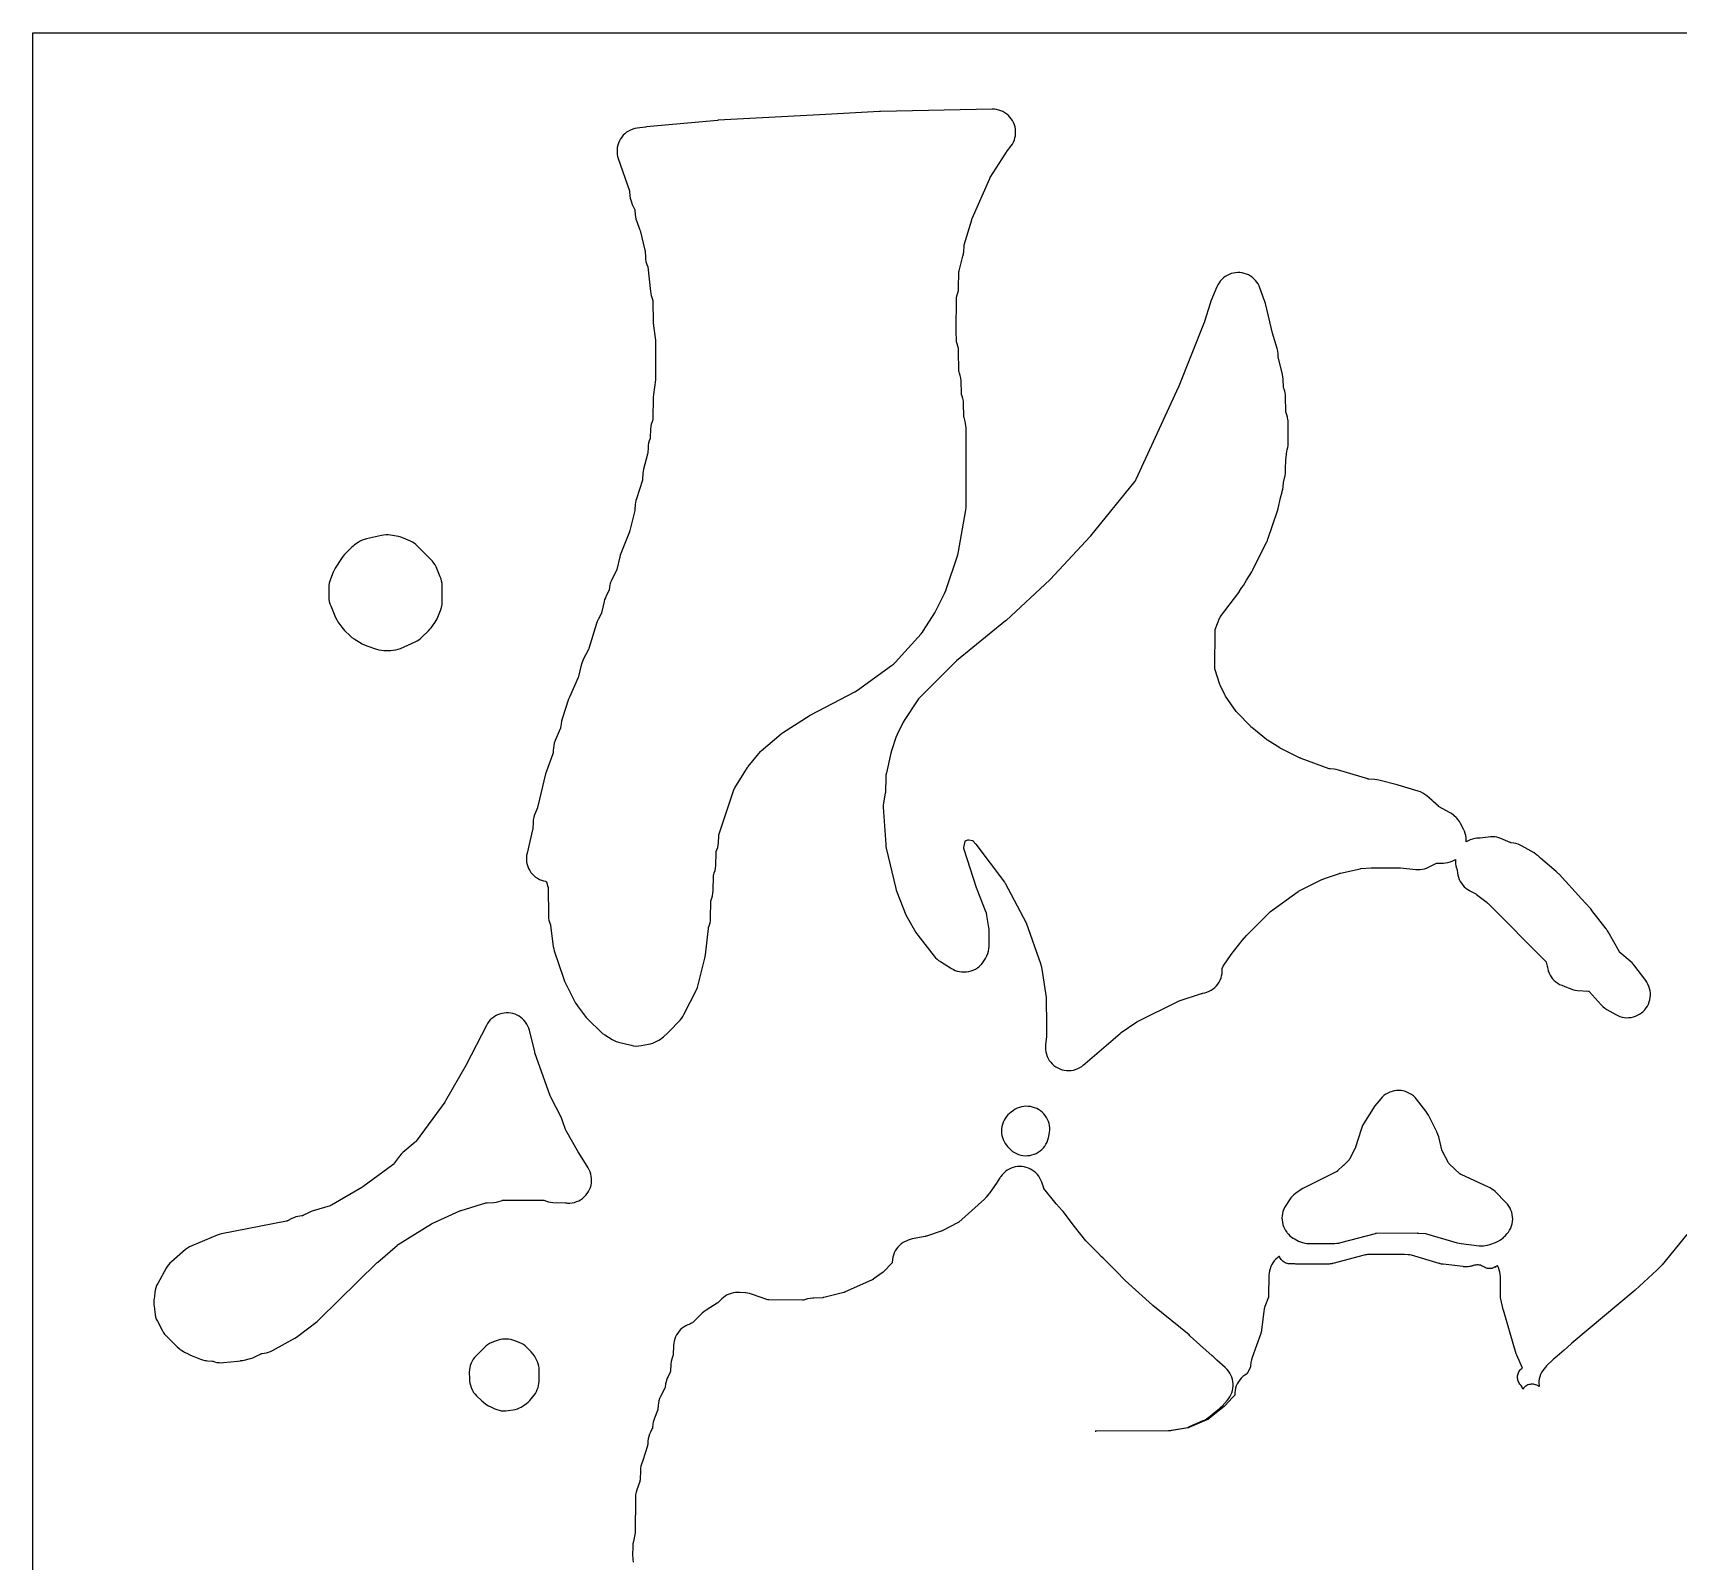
# Model space of a CAD drawing. Header units: millimetres. Extents: x 0 to 300, y 0 to 300.
# Drawn here: x 0 to 178.4, y 134.2 to 300 of the extents above; entities that cross this region are included whole.
import ezdxf

# ---------------------------------------------------------------- set-up
doc = ezdxf.new("R2010")
doc.units = ezdxf.units.MM
doc.layers.add('CUT', color=7, linetype='CONTINUOUS')

msp = doc.modelspace()

# ---------------------------------------------------------------- linework, layer by layer
at = {"layer": 'CUT'}
for points in [[(0, 0.0614), (0, 299.9386), (0.0029, 299.9971), (0.0614, 300), (299.9341, 300), (299.9926, 299.9971), (299.9954, 299.9386), (299.9954, 0.0614), (299.9926, 0.0029), (299.9341, 0), (0.0614, 0), (0.0029, 0.0029)], [(54.1579, 208.7432), (54.329, 208.5718), (54.5158, 208.4178), (54.7167, 208.2825), (54.9297, 208.1674), (55.1529, 208.0733), (55.3841, 208.0014), (55.5785, 207.9609), (55.5783, 207.9597), (55.628, 207.9505), (55.6661, 207.9404), (55.6814, 207.904), (55.6872, 207.8863), (55.8511, 207.3451), (55.8558, 207.3281), (55.8633, 207.2911), (55.8674, 207.2535), (55.868, 207.2359), (55.9089, 204.2105), (55.9232, 203.9753), (55.9596, 203.7425), (56.0177, 203.5142), (56.0971, 203.2923), (56.1114, 203.2576), (56.1133, 203.2525), (56.1291, 203.2029), (56.1349, 203.1766), (56.1386, 203.1527), (56.4312, 200.8822), (56.4734, 200.6454), (56.5381, 200.4137), (57.5224, 197.4507), (57.6603, 197.1177), (58.8446, 194.757), (58.9672, 194.5403), (59.1108, 194.3368), (60.0042, 193.1958), (60.2306, 192.9439), (61.5659, 191.6467), (61.7752, 191.4648), (62.0034, 191.3072), (62.8177, 190.8091), (63.0339, 190.6911), (63.2606, 190.5949), (63.4957, 190.5215), (64.8569, 190.1691), (65.1244, 190.1152), (65.3961, 190.0908), (65.6689, 190.0962), (65.9395, 190.1312), (66.7477, 190.2812), (66.9845, 190.3372), (67.2148, 190.4159), (67.4363, 190.5167), (67.8653, 190.7376), (68.0513, 190.8437), (68.2275, 190.9654), (68.3927, 191.1017), (68.8169, 191.4833), (68.9533, 191.6158), (70.1713, 192.892), (70.3322, 193.0781), (70.4739, 193.2791), (70.5953, 193.493), (71.9587, 196.1986), (72.0697, 196.4533), (72.1518, 196.7187), (72.8776, 199.6293), (72.9377, 199.9681), (73.247, 202.8567), (73.2494, 202.8746), (73.2572, 202.9127), (73.2687, 202.9499), (73.2753, 202.9668), (73.2921, 203.007), (73.372, 203.227), (73.431, 203.4536), (73.4686, 203.6846), (73.4844, 203.9182), (73.5237, 205.8156), (73.5247, 205.836), (73.5304, 205.8797), (73.5408, 205.9225), (73.5473, 205.9419), (73.6147, 206.1277), (73.6938, 206.3895), (73.7438, 206.6583), (73.7641, 206.931), (73.7962, 208.5521), (73.7972, 208.5727), (73.8029, 208.6167), (73.8134, 208.6598), (73.82, 208.6793), (73.8897, 208.8708), (73.9688, 209.1308), (74.0191, 209.3978), (74.0402, 209.6687), (74.0724, 211.0522), (74.0734, 211.0732), (74.0795, 211.1181), (74.0906, 211.162), (74.0975, 211.1818), (74.174, 211.3851), (74.2525, 211.6317), (74.305, 211.885), (74.3311, 212.1425), (74.3679, 212.889), (74.3692, 212.906), (74.3743, 212.9425), (74.3828, 212.9786), (74.3877, 212.9943), (76.0513, 217.9841), (76.0591, 218.0052), (76.1005, 218.0929), (76.1119, 218.1123), (77.4837, 220.2956), (77.5253, 220.3574), (77.5707, 220.4166), (78.9083, 222.0501), (78.9195, 222.0632), (78.9717, 222.1162), (78.9846, 222.1276), (81.15, 223.9577), (81.212, 224.0067), (81.2772, 224.0515), (84.2707, 225.966), (84.3147, 225.9928), (84.3598, 226.0177), (89.1107, 228.507), (89.418, 228.6976), (93.1059, 231.3718), (93.3049, 231.5322), (93.4864, 231.7122), (96.3162, 234.8186), (96.4567, 234.9871), (96.5819, 235.1673), (97.7953, 237.0887), (97.9162, 237.3028), (98.8641, 239.1927), (99.0007, 239.5219), (100.291, 243.3868), (100.3811, 243.7413), (101.1427, 248.0295), (101.1715, 248.2472), (101.1812, 248.4667), (101.1809, 257.1645), (101.1708, 257.3887), (101.1407, 257.6111), (101.0907, 257.8299), (100.9658, 258.2823), (100.9645, 258.2872), (100.9552, 258.3351), (100.9526, 258.3602), (100.9515, 258.3829), (100.9187, 259.7769), (100.8969, 260.0528), (100.8447, 260.3245), (100.7628, 260.5889), (100.6987, 260.7614), (100.692, 260.7811), (100.6812, 260.8244), (100.6752, 260.8687), (100.6741, 260.8895), (100.6419, 262.2567), (100.6189, 262.5417), (100.5634, 262.8221), (100.4764, 263.0944), (100.425, 263.228), (100.4231, 263.2332), (100.4094, 263.2803), (100.4064, 263.3093), (100.4053, 263.334), (100.3687, 265.5067), (100.3506, 265.7682), (100.3051, 266.0263), (100.2329, 266.2783), (100.1628, 266.482), (100.1572, 266.4997), (100.148, 266.5386), (100.1426, 266.5782), (100.1415, 266.5968), (100.1057, 267.6229), (100.1053, 267.6405), (100.1051, 267.6784), (100.134, 271.2104), (100.1347, 271.2306), (100.1397, 271.2736), (100.1493, 271.3159), (100.1553, 271.3351), (100.2348, 271.5671), (100.3051, 271.8122), (100.35, 272.0633), (100.3691, 272.3176), (100.4108, 274.0556), (100.412, 274.0775), (100.4253, 274.1714), (100.4303, 274.1928), (100.8506, 275.7869), (100.9015, 276.0272), (100.9286, 276.2712), (100.9659, 276.8805), (100.9679, 276.9021), (100.9843, 276.994), (100.9899, 277.0148), (101.8039, 279.7285), (101.8267, 279.7969), (101.8536, 279.8638), (103.7581, 284.2171), (103.7602, 284.2217), (103.7962, 284.2895), (103.8053, 284.3044), (105.7691, 287.3581), (105.7719, 287.3622), (105.8173, 287.4225), (105.8284, 287.4356), (105.9336, 287.5536), (106.0853, 287.7414), (106.2183, 287.9431), (106.3311, 288.1566), (106.4229, 288.38), (106.4926, 288.6113), (106.5397, 288.8481), (106.5637, 289.0885), (106.5645, 289.33), (106.5419, 289.5704), (106.4962, 289.8076), (106.4278, 290.0392), (106.3375, 290.2632), (106.2259, 290.4774), (106.0942, 290.6798), (105.9435, 290.8686), (105.7754, 291.042), (105.5913, 291.1983), (105.393, 291.3361), (105.1823, 291.4542), (104.9612, 291.5514), (104.7317, 291.6267), (104.4961, 291.6796), (104.2564, 291.7095), (104.015, 291.7162), (91.8935, 291.4637), (91.8114, 291.4607), (85.2913, 291.1103), (74.3209, 290.5208), (74.2215, 290.5135), (66.5249, 289.7912), (66.4338, 289.781), (65.514, 289.6605), (65.2717, 289.6166), (65.0349, 289.549), (64.8059, 289.4584), (64.5869, 289.3457), (64.3801, 289.2121), (64.1874, 289.0587), (64.0107, 288.8871), (63.8518, 288.699), (63.7122, 288.4962), (63.5931, 288.2805), (63.4959, 288.0543), (63.4214, 287.8195), (63.3704, 287.5786), (63.3433, 287.3338), (63.3405, 287.0876), (63.3619, 286.8423), (63.4073, 286.6002), (63.4763, 286.3638), (64.6847, 282.8733), (64.6864, 282.8682), (64.6992, 282.8184), (64.7034, 282.7921), (64.7058, 282.7684), (64.7391, 282.3203), (64.7684, 282.0816), (64.8205, 281.8468), (64.895, 281.6182), (64.9911, 281.3977), (65.2434, 280.8873), (65.2512, 280.8705), (65.2652, 280.8333), (65.2716, 280.794), (65.2733, 280.7755), (65.3047, 280.2829), (65.3342, 280.0274), (65.3898, 279.7764), (65.4709, 279.5324), (65.7899, 278.7156), (65.8154, 278.6433), (65.8363, 278.5694), (66.3699, 276.4221), (66.374, 276.4039), (66.3855, 276.3245), (66.3868, 276.306), (66.4168, 275.6533), (66.4377, 275.4262), (66.4791, 275.2021), (66.5408, 274.9826), (66.6222, 274.7696), (66.6433, 274.7213), (66.6505, 274.7036), (66.663, 274.6644), (66.6714, 274.6242), (66.6739, 274.6052), (66.9576, 271.9279), (66.9906, 271.7096), (67.0426, 271.4951), (67.1134, 271.286), (67.2015, 271.0593), (67.2034, 271.054), (67.2174, 271.0065), (67.2205, 270.9771), (67.2216, 270.9522), (67.2623, 268.536), (67.286, 268.2326), (67.5054, 266.6603), (67.5139, 266.5782), (67.5168, 266.4956), (67.5168, 262.5258), (67.514, 262.4437), (67.5055, 262.3619), (67.2848, 260.7726), (67.2848, 260.7722), (67.2613, 260.4681), (67.2235, 258.0859), (67.2177, 258.0417), (67.2066, 257.997), (67.1997, 257.9767), (67.1353, 257.8048), (67.055, 257.5496), (67.0025, 257.2873), (66.9783, 257.0209), (66.9781, 257.0158), (66.9426, 256.0583), (66.9414, 256.0402), (66.9362, 256.0016), (66.9237, 255.9647), (66.9048, 255.9201), (66.9056, 255.9198), (66.8298, 255.7282), (66.7637, 255.4995), (66.7196, 255.2655), (66.698, 255.0283), (66.6722, 254.4316), (66.6707, 254.4113), (66.6576, 254.3247), (66.6529, 254.305), (66.2228, 252.6822), (66.1714, 252.4404), (66.144, 252.1948), (66.1056, 251.5686), (66.1052, 251.5634), (66.0981, 251.5139), (66.0923, 251.4887), (66.0856, 251.4664), (65.4357, 249.4614), (65.3794, 249.2593), (65.3403, 249.0532), (65.3186, 248.8445), (65.285, 248.2998), (65.2836, 248.2827), (65.2723, 248.2096), (65.2686, 248.1929), (64.7292, 246.0229), (64.7073, 245.9457), (64.6801, 245.8701), (63.7423, 243.5116), (63.6777, 243.3288), (63.6275, 243.1416), (63.3208, 241.7912), (63.3195, 241.7861), (63.3045, 241.7382), (63.2946, 241.7142), (63.2844, 241.6932), (62.7805, 240.7169), (62.6873, 240.5148), (62.6124, 240.3052), (62.5565, 240.0898), (62.52, 239.8702), (62.4848, 239.5788), (62.4824, 239.562), (62.4747, 239.5263), (62.4609, 239.4929), (62.4533, 239.4775), (62.163, 238.9224), (62.0718, 238.7282), (61.9976, 238.5268), (61.941, 238.3199), (61.6584, 237.0813), (61.6571, 237.0761), (61.6417, 237.0274), (61.6315, 237.003), (61.6211, 236.9817), (61.2879, 236.3447), (61.1914, 236.1376), (61.1142, 235.9225), (60.2757, 233.2025), (60.2704, 233.1867), (60.2433, 233.1202), (60.236, 233.1052), (59.6692, 232.005), (59.5819, 231.8168), (59.5105, 231.6219), (59.4556, 231.4217), (59.1648, 230.1604), (59.1602, 230.1427), (59.1351, 230.0679), (59.1281, 230.0511), (58.1842, 227.9417), (58.0943, 227.7107), (57.3816, 225.5712), (57.3119, 225.3182), (57.269, 225.0592), (57.2199, 224.6199), (57.2174, 224.6016), (57.2091, 224.5627), (57.197, 224.5249), (57.1902, 224.5078), (56.6354, 223.218), (56.5407, 222.9598), (56.4751, 222.6927), (56.4391, 222.42), (56.422, 222.1956), (56.3984, 221.8853), (56.3967, 221.8681), (56.3903, 221.8309), (56.3805, 221.7944), (56.3751, 221.7785), (55.6873, 219.9187), (55.601, 219.6343), (54.7532, 216.0974), (54.7314, 216.0184), (54.7041, 215.941), (54.3989, 215.161), (54.3144, 214.9051), (54.2579, 214.6416), (54.2301, 214.3735), (54.1937, 213.6353), (54.1924, 213.6181), (54.1819, 213.5442), (54.1783, 213.5273), (53.5783, 210.9987), (53.5339, 210.7607), (53.5127, 210.5195), (53.5149, 210.2773), (53.5406, 210.0365), (53.5894, 209.7993), (53.661, 209.568), (53.7546, 209.3447), (53.8693, 209.1314), (54.0042, 208.9303)], [(93.6097, 206.98), (93.6732, 206.8023), (94.6645, 204.3251), (94.8193, 204.0061), (95.7424, 202.4036), (95.9448, 202.1045), (97.7387, 199.8271), (97.8835, 199.6593), (98.0425, 199.5049), (98.2146, 199.3652), (98.3984, 199.2413), (99.6086, 198.5012), (99.8089, 198.391), (100.0184, 198.2995), (100.2354, 198.2276), (100.458, 198.1758), (100.6845, 198.1445), (100.9128, 198.134), (101.0007, 198.134), (101.2503, 198.1465), (101.4973, 198.1839), (101.7394, 198.2457), (101.9742, 198.3313), (102.1992, 198.44), (102.4122, 198.5706), (102.6112, 198.7218), (102.794, 198.8921), (102.8428, 198.9423), (103.0157, 199.1403), (103.167, 199.3552), (103.2948, 199.5849), (103.4313, 199.8636), (103.5409, 200.1238), (103.6205, 200.3947), (103.6691, 200.6728), (103.6898, 200.8504), (103.7065, 201.1673), (103.6913, 202.5851), (103.6822, 202.7731), (103.6589, 202.9598), (103.4502, 204.2419), (103.3927, 204.5053), (103.307, 204.7609), (102.3932, 207.068), (102.3795, 207.1045), (102.3669, 207.1413), (100.9613, 211.5014), (100.9561, 211.5189), (100.9478, 211.5573), (100.9509, 211.5964), (100.9537, 211.6144), (101.0734, 212.2822), (101.0772, 212.3005), (101.0881, 212.3387), (101.1233, 212.3569), (101.1406, 212.3642), (101.3713, 212.4555), (101.3888, 212.4619), (101.427, 212.4728), (101.4665, 212.4679), (101.4848, 212.4643), (101.8703, 212.3772), (101.8868, 212.3731), (101.9216, 212.3618), (101.9479, 212.3362), (101.9589, 212.3239), (102.2591, 211.9735), (105.3618, 207.8598), (105.3647, 207.8559), (105.3938, 207.8108), (105.4249, 207.7565), (107.7016, 203.4661), (109.2507, 199.0466), (109.3082, 198.8744), (109.3211, 198.8247), (109.3247, 198.8061), (109.3903, 198.4107), (109.8573, 195.3491), (109.9067, 192.2534), (109.9039, 191.1283), (109.8064, 190.215), (109.8036, 190.1889), (109.7895, 189.9405), (109.8002, 189.6919), (109.8355, 189.4456), (109.8952, 189.204), (109.9786, 188.9696), (110.0849, 188.7446), (110.213, 188.5313), (110.3617, 188.3318), (110.5294, 188.148), (110.7147, 187.9819), (110.9155, 187.8349), (111.1299, 187.7087), (111.3558, 187.6044), (111.591, 187.5231), (111.8331, 187.4655), (112.0797, 187.4323), (112.3283, 187.4238), (112.5766, 187.4401), (112.8221, 187.4809), (113.0623, 187.546), (113.2948, 187.6346), (113.5173, 187.7458), (113.7277, 187.8787), (113.9239, 188.0318), (114.0493, 188.1515), (114.0997, 188.1971), (117.9058, 191.4625), (117.9589, 191.5055), (118.0144, 191.5454), (119.7185, 192.6973), (119.7848, 192.739), (119.8537, 192.7763), (124.149, 194.9205), (124.2258, 194.9555), (124.305, 194.985), (126.7168, 195.7874), (126.7327, 195.7923), (126.7679, 195.8006), (126.7862, 195.8032), (126.8241, 195.8087), (127.0691, 195.8566), (127.3081, 195.9286), (127.5387, 196.0242), (127.7587, 196.1423), (127.9658, 196.2817), (128.1579, 196.4411), (128.3332, 196.6188), (128.4899, 196.8132), (128.6264, 197.0222), (128.7414, 197.2438), (128.8337, 197.4757), (128.9024, 197.7157), (128.9469, 197.9613), (128.9666, 198.2102), (128.9614, 198.4598), (128.9596, 198.4851), (129.0822, 198.7569), (129.93, 200.0177), (131.1334, 201.5402), (131.5848, 202.0825), (134.2117, 204.6752), (137.2012, 206.8446), (137.2055, 206.8476), (137.2491, 206.8743), (139.7805, 208.1397), (139.7848, 208.1422), (139.7933, 208.1464), (139.8569, 208.1821), (139.8965, 208.202), (139.9723, 208.2366), (140.0503, 208.2659), (141.6717, 208.8103), (141.7279, 208.8277), (141.7849, 208.8422), (143.9088, 209.329), (143.9135, 209.3299), (143.9857, 209.3411), (144.0022, 209.3427), (145.0981, 209.4239), (145.1437, 209.4264), (145.1894, 209.4272), (148.1652, 209.4192), (148.2243, 209.4176), (148.2833, 209.413), (149.9593, 209.2417), (150.1962, 209.2288), (150.4333, 209.2384), (150.6684, 209.2704), (150.8994, 209.3246), (151.1243, 209.4005), (151.3409, 209.4973), (152.2124, 209.9376), (152.9469, 209.9448), (153.1898, 209.959), (153.4303, 209.9968), (153.6659, 210.0577), (153.8945, 210.1413), (154.1139, 210.2468), (154.2709, 210.3421), (154.2604, 210.1223), (154.2735, 209.8721), (154.3116, 209.6244), (154.3743, 209.3817), (154.4043, 209.3005), (154.4302, 209.2189), (154.4383, 209.1811), (154.4408, 209.1635), (154.4751, 208.8682), (154.5148, 208.629), (154.5774, 208.3948), (154.6624, 208.1677), (154.769, 207.9499), (154.8962, 207.7435), (155.0429, 207.5504), (155.2075, 207.3724), (155.3886, 207.2112), (155.5844, 207.0683), (155.7932, 206.945), (155.816, 206.933), (156.4485, 206.5998), (156.4631, 206.5917), (156.5236, 206.5527), (156.537, 206.5427), (157.6874, 205.6459), (157.7449, 205.5981), (157.7992, 205.5468), (164.0807, 199.2377), (164.0812, 199.2372), (164.0891, 199.2165), (164.0946, 199.1978), (164.2089, 198.7694), (164.2134, 198.7505), (164.232, 198.632), (164.2393, 198.5966), (164.259, 198.4758), (164.3217, 198.2397), (164.4071, 198.0107), (164.5144, 197.7912), (164.6427, 197.5833), (164.7906, 197.3888), (164.9569, 197.2097), (165.1398, 197.0477), (165.3377, 196.9044), (165.5486, 196.781), (165.7705, 196.6788), (166.3057, 196.4634), (166.4883, 196.4005), (166.6815, 196.3187), (166.9403, 196.2257), (167.2077, 196.1616), (167.4805, 196.1273), (168.6639, 196.0442), (168.6816, 196.0425), (168.719, 196.0363), (168.747, 196.0107), (168.7592, 195.9978), (170.0627, 194.5548), (170.2454, 194.3724), (170.446, 194.2098), (170.6622, 194.0688), (171.6403, 193.5007), (171.8593, 193.3876), (172.0884, 193.2965), (172.3254, 193.2285), (172.5678, 193.1842), (172.8135, 193.1639), (173.06, 193.1679), (173.3049, 193.1962), (173.5458, 193.2485), (173.7804, 193.3242), (174.0064, 193.4227), (174.2216, 193.543), (174.4239, 193.6838), (174.6114, 193.8439), (174.7821, 194.0217), (174.9346, 194.2155), (175.0672, 194.4233), (175.1787, 194.6432), (175.2679, 194.8729), (175.3342, 195.1104), (175.3767, 195.3532), (175.3951, 195.599), (175.3892, 195.8455), (175.3591, 196.0902), (175.305, 196.3307), (175.2275, 196.5647), (175.1273, 196.7899), (175.0054, 197.0042), (174.8796, 197.1821), (174.8802, 197.1825), (173.5928, 198.8996), (173.4088, 199.1177), (173.2012, 199.3135), (172.0951, 200.2433), (172.0825, 200.2543), (172.0571, 200.2799), (172.0369, 200.3092), (172.0282, 200.3237), (170.8066, 202.4802), (170.7282, 202.5984), (170.712, 202.6269), (170.6597, 202.7018), (170.6139, 202.7709), (170.5881, 202.8046), (170.5841, 202.8103), (169.0542, 204.8078), (168.916, 204.973), (168.8991, 204.9915), (168.8667, 205.0301), (167.9147, 206.07), (165.4946, 208.7214), (165.4292, 208.785), (165.4064, 208.8099), (165.1859, 209.0229), (163.4877, 210.4732), (163.173, 210.7442), (163.1406, 210.7696), (163.1326, 210.7764), (163.0422, 210.847), (162.9969, 210.8826), (162.9948, 210.8839), (162.9572, 210.9132), (162.7704, 211.0338), (161.5048, 211.7734), (161.2849, 211.8877), (161.0547, 211.9796), (160.8165, 212.0483), (160.5727, 212.0931), (160.5691, 212.0936), (160.3017, 212.1291), (160.2849, 212.1317), (160.249, 212.1399), (160.2138, 212.1513), (160.1985, 212.1574), (159.1786, 212.5937), (158.9605, 212.6752), (158.7357, 212.7361), (158.5062, 212.7758), (158.2741, 212.7939), (158.0412, 212.7904), (157.8097, 212.7652), (156.9417, 212.6297), (156.9244, 212.6274), (156.8868, 212.6251), (156.8441, 212.6264), (156.8394, 212.6266), (156.5889, 212.6219), (156.34, 212.5922), (156.0954, 212.5378), (155.8575, 212.4591), (155.6286, 212.357), (155.412, 212.2329), (155.4225, 212.4379), (155.4113, 212.681), (155.3765, 212.9219), (155.3185, 213.1583), (155.2377, 213.3879), (155.135, 213.6086), (155.1232, 213.631), (154.8058, 214.2345), (154.7992, 214.247), (154.6842, 214.4433), (154.5518, 214.6284), (154.4032, 214.8007), (154.3178, 214.8909), (154.1297, 215.0703), (154.1101, 215.0854), (154.043, 215.1478), (153.8325, 215.3059), (153.6066, 215.441), (152.4878, 216.0324), (152.4839, 216.0346), (152.4081, 216.0884), (152.4016, 216.094), (151.8203, 216.6256), (151.7162, 216.7116), (151.1591, 217.2141), (150.9454, 217.3865), (150.714, 217.5345), (150.4678, 217.6562), (150.2097, 217.7501), (148.0438, 218.4064), (147.9228, 218.4398), (145.9541, 218.93), (145.7302, 218.9749), (145.5032, 218.9993), (144.8768, 219.0378), (144.8552, 219.0397), (144.763, 219.0562), (144.742, 219.0618), (141.5661, 220.0172), (141.3309, 220.0757), (141.0912, 220.1111), (140.6695, 220.1527), (140.6643, 220.1533), (140.6153, 220.1621), (140.5905, 220.1689), (140.5686, 220.1762), (137.5395, 221.2793), (137.478, 221.3037), (137.4179, 221.3314), (135.3037, 222.3797), (135.2543, 222.4056), (135.2062, 222.4338), (133.876, 223.2565), (133.812, 223.299), (133.751, 223.3454), (132.1562, 224.6421), (132.1031, 224.6879), (132.0528, 224.7368), (130.5386, 226.297), (130.535, 226.301), (130.4829, 226.364), (130.472, 226.3791), (129.3294, 228.046), (129.2854, 228.1151), (129.2463, 228.187), (128.7264, 229.2274), (128.7241, 229.2322), (128.6936, 229.3081), (128.6877, 229.3257), (128.1769, 231.0133), (128.1719, 231.0315), (128.1641, 231.0715), (128.1603, 231.112), (128.16, 231.1309), (128.1936, 235.1712), (128.1941, 235.1881), (128.1977, 235.2243), (128.2076, 235.2589), (128.2134, 235.275), (128.717, 236.5811), (128.7237, 236.5972), (128.7404, 236.6309), (128.7603, 236.6631), (128.7702, 236.6768), (130.7471, 239.2967), (130.8683, 239.4723), (130.8709, 239.4766), (130.8797, 239.4893), (131.1027, 239.8443), (131.262, 240.0604), (131.4578, 240.3715), (131.589, 240.6186), (132.1579, 241.5244), (132.2759, 241.7342), (133.7798, 244.7356), (133.8224, 244.8385), (133.8699, 244.9446), (133.8871, 244.9942), (133.9157, 245.063), (134.9458, 248.145), (135.0203, 248.4187), (135.2647, 249.5708), (135.456, 250.2097), (135.4576, 250.2159), (135.4756, 250.2759), (135.5336, 250.5091), (135.5689, 250.7469), (135.6175, 251.2336), (135.7734, 251.9687), (135.8112, 252.1996), (135.8273, 252.4329), (135.8301, 252.5648), (135.8388, 252.6971), (135.8597, 253.6627), (135.9555, 254.6228), (136, 254.7683), (136.0604, 255.0074), (136.097, 255.2512), (136.1066, 255.4412), (136.109, 255.461), (136.1174, 255.6717), (136.1159, 256.2796), (136.1244, 256.4725), (136.1131, 257.4181), (136.1125, 257.6965), (136.109, 257.7651), (136.1089, 257.7716), (136.1078, 257.7885), (136.1005, 257.9346), (136.0966, 257.961), (136.0918, 258.0357), (136.0468, 258.2964), (135.9746, 258.551), (135.9007, 258.767), (135.8859, 258.8168), (135.8815, 258.8329), (135.8765, 258.8578), (135.8724, 258.8911), (135.8715, 258.9105), (135.84, 260.5118), (135.8265, 260.7264), (135.7947, 260.939), (135.7447, 261.148), (135.7168, 261.2321), (135.7165, 261.2331), (135.716, 261.2344), (135.6769, 261.352), (135.6203, 261.5009), (135.6136, 261.5199), (135.6026, 261.562), (135.6023, 261.5643), (135.6013, 261.5782), (135.5638, 262.4158), (135.5619, 262.435), (135.5617, 262.4399), (135.5399, 262.6834), (135.4943, 262.9237), (135.0288, 264.8573), (135.0118, 265.1766), (134.9782, 265.4732), (134.9094, 265.7637), (134.4132, 267.4139), (133.6391, 270.6294), (133.5657, 270.8771), (133.5455, 270.9343), (133.052, 272.3309), (132.9611, 272.5536), (132.8491, 272.7666), (132.7172, 272.9678), (132.5665, 273.1554), (132.3985, 273.3276), (132.2148, 273.4829), (132.0169, 273.6198), (131.8068, 273.7371), (131.5864, 273.8336), (131.3578, 273.9085), (131.123, 273.9611), (130.8842, 273.9908), (130.6437, 273.9975), (130.4037, 273.981), (130.1664, 273.9415), (129.9339, 273.8794), (129.7085, 273.7952), (129.4923, 273.6897), (129.2871, 273.564), (129.0951, 273.4191), (128.9178, 273.2564), (128.757, 273.0774), (128.6141, 272.8838), (128.4905, 272.6774), (128.3874, 272.46), (127.7373, 270.9007), (127.6492, 270.6539), (127.0578, 268.6732), (127.0412, 268.6219), (127.0223, 268.5714), (124.2626, 261.6735), (124.251, 261.6455), (124.2387, 261.6179), (119.6126, 251.5664), (119.6059, 251.5532), (119.5982, 251.5382), (119.5673, 251.4777), (119.5181, 251.3816), (119.5047, 251.3643), (114.693, 245.4369), (114.6677, 245.4067), (114.6413, 245.3774), (110.318, 240.7183), (110.288, 240.6871), (110.2569, 240.6571), (105.5289, 236.2508), (105.4999, 236.2247), (105.4701, 236.1995), (100.1576, 231.8613), (99.9716, 231.6933), (96.2088, 227.9329), (96.0433, 227.7504), (95.8966, 227.5525), (94.5313, 225.507), (94.3706, 225.2291), (93.6981, 223.8719), (93.5678, 223.5563), (93.0874, 222.1229), (93.0161, 221.8651), (92.5431, 219.7126), (92.5031, 219.4775), (92.4856, 219.2396), (92.4448, 217.6326), (92.444, 217.6155), (92.4354, 217.5422), (92.4323, 217.5254), (92.254, 216.6769), (92.2174, 216.4521), (92.2014, 216.2249), (92.2061, 215.9972), (92.4752, 211.9466), (92.4971, 211.7436), (92.5354, 211.543), (93.5599, 207.162)], [(33.8032, 235.1696), (34.3941, 234.5992), (34.5988, 234.4219), (34.8216, 234.2678), (35.6862, 233.7365), (35.9394, 233.6003), (36.2065, 233.4941), (37.2677, 233.1414), (37.524, 233.0711), (37.7862, 233.0284), (38.0515, 233.0137), (38.8175, 233.0123), (39.081, 233.0257), (39.3417, 233.0668), (39.5965, 233.1352), (39.8427, 233.23), (41.4666, 233.9561), (41.6622, 234.054), (41.8486, 234.1687), (42.0241, 234.2992), (42.1876, 234.4446), (42.9012, 235.1374), (43.0527, 235.298), (43.1894, 235.4714), (43.6221, 236.0731), (43.737, 236.2479), (43.8369, 236.4317), (43.9211, 236.6232), (44.2035, 237.3461), (44.2781, 237.5667), (44.3317, 237.7932), (44.3641, 238.0238), (44.3749, 238.2563), (44.3745, 240.019), (44.3616, 240.2718), (44.3233, 240.5219), (44.2598, 240.7669), (44.1719, 241.0042), (43.7142, 242.0711), (43.6112, 242.283), (43.4887, 242.4843), (43.3478, 242.6731), (43.1897, 242.8479), (41.7155, 244.3308), (41.5398, 244.4914), (41.3497, 244.6346), (41.1467, 244.7591), (40.9329, 244.8637), (40.1803, 245.1884), (39.9081, 245.2876), (39.6262, 245.3546), (38.7719, 245.506), (38.527, 245.537), (38.2802, 245.5438), (38.0339, 245.5261), (37.7905, 245.4842), (36.1765, 245.1236), (35.9384, 245.058), (35.7081, 244.9691), (35.4876, 244.858), (35.2791, 244.7257), (34.8894, 244.4504), (34.7206, 244.32), (34.5635, 244.1757), (33.7988, 243.4105), (33.6197, 243.2109), (33.4629, 242.9932), (32.7817, 241.9313), (32.6587, 241.7168), (32.5574, 241.4912), (32.2621, 240.7353), (32.1878, 240.5156), (32.1342, 240.2898), (32.1017, 240.0601), (32.0907, 239.8284), (32.0896, 238.8118), (32.1021, 238.559), (32.1401, 238.3089), (32.2032, 238.0639), (32.2907, 237.8265), (32.8263, 236.5733), (32.9422, 236.3374), (33.0822, 236.1149), (33.4966, 235.5273), (33.6415, 235.3412)], [(13.2397, 160.9818), (13.2979, 160.7218), (13.3835, 160.4695), (13.4954, 160.2277), (14.0087, 159.2581), (14.1345, 159.0464), (14.2805, 158.848), (14.4454, 158.6651), (14.5114, 158.5986), (14.5563, 158.5416), (14.7101, 158.3787), (15.2497, 157.8562), (15.6419, 157.4617), (15.8544, 157.2711), (15.8955, 157.2419), (15.9445, 157.1988), (16.1356, 157.0601), (16.3389, 156.9401), (16.4362, 156.8887), (16.5839, 156.8042), (16.6945, 156.7523), (17.0084, 156.5865), (17.2672, 156.4681), (18.1621, 156.1188), (18.4076, 156.0374), (18.6601, 155.9818), (18.7739, 155.9688), (18.9417, 155.9479), (19.4404, 155.9134), (19.4502, 155.9125), (19.4811, 155.9039), (19.5304, 155.8859), (19.531, 155.8877), (19.7085, 155.8274), (19.9457, 155.7718), (20.1873, 155.7396), (20.4308, 155.7311), (20.674, 155.7463), (22.1961, 155.9164), (22.523, 155.9508), (22.5562, 155.9566), (22.5667, 155.9578), (22.7292, 155.9869), (22.859, 156.0096), (22.8668, 156.0115), (22.8907, 156.0158), (23.5821, 156.1872), (23.8598, 156.2734), (24.1256, 156.3914), (24.1273, 156.3923), (24.7422, 156.7091), (24.7572, 156.7164), (24.7906, 156.73), (24.8254, 156.7373), (24.8422, 156.7397), (25.0806, 156.7684), (25.3172, 156.8084), (25.5488, 156.8709), (25.7734, 156.9553), (25.9889, 157.0609), (28.4115, 158.3957), (28.5771, 158.4955), (28.7344, 158.6077), (30.8105, 160.2132), (31.0309, 160.4053), (37.3423, 166.5903), (37.3684, 166.6151), (37.3952, 166.6391), (39.5431, 168.5035), (39.547, 168.5067), (39.6083, 168.5524), (39.6229, 168.5619), (43.2365, 170.8089), (43.3038, 170.8477), (43.3736, 170.8822), (46.2853, 172.2026), (46.3593, 172.2332), (46.4351, 172.2587), (49.1098, 173.0611), (49.1314, 173.0669), (49.2266, 173.0835), (49.2488, 173.0853), (49.9836, 173.1245), (50.2558, 173.1541), (50.5232, 173.2132), (50.7825, 173.3012), (50.8897, 173.3443), (50.9063, 173.3506), (50.943, 173.3614), (50.9811, 173.3651), (50.9989, 173.3656), (55.2787, 173.3757), (55.2994, 173.3752), (55.3439, 173.3704), (55.3875, 173.3607), (55.4073, 173.3545), (55.6752, 173.2627), (55.9032, 173.1966), (56.1365, 173.1524), (56.3729, 173.1305), (57.7588, 173.0682), (57.8451, 173.0624), (57.8451, 173.0627), (57.9862, 173.0503), (58.2327, 173.0529), (58.4776, 173.0798), (58.7187, 173.1307), (58.9537, 173.205), (59.1801, 173.3021), (59.3959, 173.4211), (59.599, 173.5607), (59.7873, 173.7196), (59.9591, 173.8963), (60.1126, 174.0891), (60.2464, 174.296), (60.3592, 174.5151), (60.4499, 174.7442), (60.5176, 174.9812), (60.5616, 175.2237), (60.5815, 175.4693), (60.5772, 175.7157), (60.5486, 175.9604), (60.496, 176.2012), (60.42, 176.4356), (60.3214, 176.6614), (60.2009, 176.8764), (59.191, 178.4873), (59.1758, 178.5121), (59.1613, 178.5373), (57.8048, 180.9553), (57.797, 180.97), (57.7676, 181.0354), (57.7618, 181.0509), (57.4352, 181.99), (57.3, 182.3065), (56.1584, 184.5397), (56.1248, 184.6114), (56.096, 184.685), (54.4431, 189.3613), (54.4255, 189.4152), (54.4105, 189.4699), (53.8306, 191.7933), (53.7605, 192.0254), (53.6684, 192.2496), (53.5549, 192.4638), (53.4212, 192.666), (53.2686, 192.8543), (53.0985, 193.027), (52.9124, 193.1824), (52.7122, 193.319), (52.4996, 193.4355), (52.2768, 193.531), (52.0458, 193.6044), (51.8088, 193.6551), (51.5679, 193.6826), (51.3255, 193.6867), (51.0839, 193.6672), (50.8453, 193.6245), (50.612, 193.5588), (50.3861, 193.4709), (50.1698, 193.3615), (49.9651, 193.2316), (49.7739, 193.0826), (49.5981, 192.9157), (49.4393, 192.7326), (49.2989, 192.535), (49.1784, 192.3247), (46.9895, 188.0372), (46.9763, 188.012), (46.9624, 187.9871), (44.7545, 184.129), (44.7192, 184.0712), (44.6807, 184.0155), (41.5514, 179.7546), (41.5379, 179.7373), (41.4734, 179.6681), (41.4571, 179.6534), (40.1301, 178.5265), (39.9371, 178.3441), (39.7646, 178.1422), (39.1117, 177.2909), (39.1007, 177.2772), (39.0749, 177.2494), (39.0466, 177.2242), (39.0327, 177.2134), (35.7679, 174.8055), (35.715, 174.7687), (35.6602, 174.7347), (32.3792, 172.8243), (32.3596, 172.8137), (32.2714, 172.7755), (32.2502, 172.7685), (30.3804, 172.2102), (30.1638, 172.1345), (29.955, 172.0393), (29.2735, 171.6898), (29.2579, 171.6823), (29.2234, 171.6684), (29.1873, 171.6612), (29.17, 171.659), (28.9511, 171.6357), (28.7225, 171.6008), (28.4981, 171.5448), (28.2798, 171.4683), (28.0696, 171.372), (27.6116, 171.1361), (27.5958, 171.1284), (27.5607, 171.1143), (27.5244, 171.1035), (27.5072, 171.0997), (20.4559, 169.7065), (20.2123, 169.6455), (19.976, 169.5604), (17.2193, 168.4077), (16.9848, 168.2949), (16.7632, 168.1584), (16.557, 167.9995), (15.0112, 166.6749), (14.8508, 166.5247), (14.7042, 166.361), (14.5726, 166.1851), (14.4569, 165.9983), (13.5287, 164.3412), (13.4123, 164.1048), (13.3213, 163.8575), (13.2569, 163.602), (13.2197, 163.3412), (13.1808, 162.9039), (13.1787, 162.8855), (13.1531, 162.7508), (13.148, 162.7299), (13.1139, 162.5023), (13.1009, 162.2727), (13.109, 162.0428), (13.1383, 161.8146), (13.1798, 161.6286), (13.1894, 161.5702), (13.191, 161.551), (13.2094, 161.2465)], [(135.6109, 170.5154), (135.7076, 170.2979), (135.8245, 170.0906), (135.8248, 170.0902), (135.9606, 169.8953), (136.0041, 169.8389), (136.1493, 169.667), (136.3094, 169.5088), (136.4831, 169.3657), (136.669, 169.2388), (136.8655, 169.1291), (137.2492, 168.937), (137.4621, 168.8425), (137.6829, 168.7683), (137.9096, 168.715), (138.1403, 168.6829), (138.373, 168.6725), (141.1783, 168.6778), (141.3937, 168.6875), (141.6076, 168.7157), (141.8181, 168.7623), (145.5729, 169.7642), (145.5892, 169.7682), (145.6236, 169.7743), (145.6584, 169.7775), (145.6748, 169.778), (150.1371, 169.8061), (150.184, 169.8055), (150.2309, 169.8031), (150.9936, 169.7494), (151.0152, 169.7473), (151.1035, 169.7313), (151.1245, 169.7257), (154.451, 168.7375), (154.6604, 168.685), (154.8736, 168.6508), (156.8195, 168.424), (157.0522, 168.4078), (157.2853, 168.4134), (157.5169, 168.4407), (157.745, 168.4895), (157.9675, 168.5593), (158.5907, 168.7872), (158.8215, 168.8849), (159.0412, 169.0053), (159.0534, 169.0136), (159.0549, 169.0103), (159.0794, 169.0248), (159.2354, 169.1362), (159.2358, 169.1356), (159.2529, 169.1479), (159.4203, 169.291), (159.424, 169.2945), (159.4371, 169.3067), (159.4393, 169.3087), (159.6664, 169.521), (159.8409, 169.7014), (159.9965, 169.8984), (160.1315, 170.11), (160.2446, 170.334), (160.3347, 170.5683), (160.4009, 170.8104), (160.4424, 171.0579), (160.4589, 171.3084), (160.4502, 171.5592), (160.4165, 171.8079), (160.3579, 172.052), (160.2752, 172.2889), (160.1691, 172.5164), (160.0407, 172.7321), (159.8914, 172.9338), (159.7226, 173.1196), (158.5465, 174.2898), (158.3829, 174.4388), (158.2069, 174.5727), (158.0196, 174.6905), (157.8227, 174.7913), (154.8553, 176.1482), (154.8358, 176.1577), (154.7973, 176.1808), (154.7615, 176.2079), (154.7453, 176.2224), (153.5834, 177.3235), (153.5686, 177.3383), (153.5407, 177.371), (153.5163, 177.4065), (153.5059, 177.4246), (152.8024, 178.7233), (152.7944, 178.739), (152.7799, 178.7726), (152.7684, 178.8075), (152.7641, 178.8241), (152.437, 180.2238), (152.3527, 180.5076), (152.2355, 180.7794), (151.317, 182.6035), (151.1941, 182.82), (151.0503, 183.0232), (150.0348, 184.3162), (149.8727, 184.5028), (149.693, 184.6725), (149.4974, 184.8237), (149.2878, 184.9547), (149.0663, 185.0645), (148.835, 185.1518), (148.5963, 185.2158), (148.3524, 185.256), (148.1057, 185.2719), (147.8586, 185.2633), (147.6136, 185.2304), (147.3731, 185.1734), (147.1393, 185.093), (146.9147, 184.9899), (146.7013, 184.8651), (146.5013, 184.7198), (146.3166, 184.5555), (146.1491, 184.3737), (145.7137, 183.8519), (145.5228, 183.5903), (144.2939, 181.6548), (144.181, 181.4577), (144.0864, 181.2512), (144.011, 181.0369), (143.4325, 179.1196), (143.4266, 179.1016), (143.397, 179.0291), (143.3886, 179.0122), (142.7511, 177.7978), (142.7409, 177.7796), (142.7169, 177.7437), (142.6893, 177.7105), (142.6747, 177.6955), (142.1345, 177.171), (142.0989, 177.1364), (142.0987, 177.1362), (142.098, 177.1355), (142.0976, 177.1351), (142.0902, 177.128), (142.0885, 177.1263), (141.4786, 176.534), (141.4635, 176.5201), (141.4302, 176.4938), (141.3943, 176.4712), (141.3761, 176.4616), (137.8604, 174.7206), (137.6906, 174.6282), (137.5286, 174.523), (136.909, 174.0859), (136.7243, 173.9422), (136.5538, 173.7818), (136.3991, 173.6062), (136.2615, 173.4169), (135.8523, 172.7948), (135.7312, 172.5899), (135.63, 172.3744), (135.5498, 172.1503), (135.4913, 171.9196), (135.455, 171.6844), (135.4412, 171.4468), (135.4501, 171.2089), (135.4816, 170.973), (135.5353, 170.7411)], [(107.8419, 178.1952), (108.0868, 178.223), (108.3278, 178.2749), (108.5625, 178.3502), (108.7887, 178.4482), (109.0041, 178.5681), (109.2067, 178.7085), (109.3944, 178.8683), (109.5655, 179.0457), (109.7183, 179.2392), (109.8513, 179.4467), (109.9632, 179.6663), (110.0529, 179.8959), (110.1196, 180.1332), (110.2017, 180.4926), (110.244, 180.7297), (110.2633, 180.9697), (110.2593, 181.2105), (110.2323, 181.4498), (110.1823, 181.6853), (110.1099, 181.915), (110.0158, 182.1366), (109.9007, 182.3482), (109.7659, 182.5477), (109.6124, 182.7333), (109.4418, 182.9033), (109.2557, 183.056), (109.0557, 183.1902), (108.8438, 183.3045), (108.6218, 183.3979), (108.3919, 183.4695), (108.1561, 183.5186), (107.9168, 183.5448), (107.676, 183.5479), (107.436, 183.5278), (107.1991, 183.4847), (106.9674, 183.419), (106.7431, 183.3313), (106.5283, 183.2224), (106.325, 183.0934), (106.0895, 182.9276), (105.9003, 182.7802), (105.7261, 182.6154), (105.5684, 182.4347), (105.4288, 182.2397), (105.3085, 182.0322), (105.2087, 181.8142), (105.1302, 181.5876), (105.0738, 181.3545), (105.04, 181.1171), (105.029, 180.8775), (105.0411, 180.638), (105.0761, 180.4007), (105.1337, 180.1679), (105.2133, 179.9417), (105.3142, 179.7241), (105.4355, 179.5173), (105.576, 179.3229), (105.6865, 179.1847), (105.6896, 179.1806), (105.8479, 178.9917), (106.0241, 178.8193), (106.2164, 178.6651), (106.4229, 178.5306), (106.6417, 178.417), (106.8706, 178.3256), (107.1074, 178.2571), (107.3498, 178.2123), (107.5954, 178.1916)], [(47.3401, 153.7515), (47.3759, 153.5137), (47.4344, 153.2804), (47.5151, 153.0538), (47.552, 152.9638), (47.6603, 152.7345), (47.7912, 152.5172), (47.9434, 152.3144), (48.1154, 152.128), (48.665, 151.5901), (48.8827, 151.4004), (49.1207, 151.237), (49.4024, 151.0668), (49.6415, 150.9395), (50.0826, 150.7344), (50.3106, 150.6417), (50.5466, 150.572), (50.7883, 150.5257), (51.0334, 150.5035), (51.2794, 150.5055), (51.5241, 150.5316), (52.0837, 150.6194), (52.311, 150.666), (52.5331, 150.7335), (52.7479, 150.8212), (52.9537, 150.9285), (53.1486, 151.0545), (53.5199, 151.3195), (53.7064, 151.4665), (53.8781, 151.6305), (54.0335, 151.8101), (54.3461, 152.2081), (54.4819, 152.3989), (54.5993, 152.6015), (54.6972, 152.8142), (54.7748, 153.0351), (54.8314, 153.2624), (54.8665, 153.4939), (54.8798, 153.7277), (54.8912, 154.8937), (54.8822, 155.1316), (54.8506, 155.3677), (54.7967, 155.5997), (54.7209, 155.8255), (54.624, 156.043), (54.5144, 156.2607), (54.3804, 156.4943), (54.2221, 156.7122), (54.0412, 156.9118), (53.5681, 157.3806), (53.3816, 157.5477), (53.1794, 157.6953), (52.9634, 157.8219), (52.7359, 157.9263), (52.2676, 158.1133), (52.0418, 158.1913), (51.8095, 158.2473), (51.573, 158.2809), (51.3343, 158.2917), (51.1653, 158.2913), (50.9248, 158.2791), (50.6866, 158.2439), (50.4529, 158.1859), (50.2259, 158.1057), (49.7485, 157.9107), (49.5235, 157.8054), (49.31, 157.6784), (49.1102, 157.5308), (48.9261, 157.3641), (48.0557, 156.4937), (47.89, 156.3107), (47.7431, 156.1122), (47.6164, 155.9002), (47.5114, 155.6767), (47.4288, 155.444), (47.3697, 155.2042), (47.3345, 154.9598), (47.3235, 154.7131), (47.3272, 153.9917)]]:
    msp.add_lwpolyline(points, close=True, dxfattribs=at)
msp.add_lwpolyline([(179.3593, 169.6271), (176.6574, 166.3377), (176.0849, 165.7603), (173.7392, 163.5985), (166.8787, 157.8514), (166.805, 157.7871), (166.0289, 157.0835), (165.0147, 156.2408), (164.8378, 156.0788), (164.1417, 155.3772), (164.0251, 155.2597), (163.8611, 155.0773), (163.7157, 154.8797), (163.5904, 154.6687), (163.4863, 154.4465), (163.4046, 154.2152), (163.3459, 153.9769), (163.3109, 153.7341), (163.2998, 153.489), (163.3128, 153.2439), (163.3281, 153.144), (163.2711, 153.1867), (163.168, 153.2493), (163.0593, 153.3018), (162.946, 153.3435), (162.8293, 153.3741), (162.7101, 153.3933), (162.5896, 153.401), (162.469, 153.3969), (162.3493, 153.3813), (162.2317, 153.3542), (162.1173, 153.3158), (162.007, 153.2666), (161.9021, 153.207), (161.8033, 153.1376), (161.7118, 153.059), (161.6282, 152.9719), (161.5535, 152.8771), (161.5514, 152.8739), (161.538, 152.9234), (161.4915, 153.0451), (161.433, 153.1615), (161.3631, 153.2715), (161.2454, 153.4212), (161.1771, 153.5173), (161.1187, 153.6197), (161.0705, 153.7273), (161.0332, 153.8391), (161.0069, 153.9541), (160.9921, 154.071), (160.9889, 154.1889), (160.9972, 154.3065), (161.0171, 154.4227), (161.0482, 154.5364), (161.0903, 154.6465), (161.1431, 154.7519), (161.2059, 154.8517), (161.2782, 154.9448), (161.3594, 155.0304), (161.4485, 155.1075), (161.5107, 155.1515), (160.8977, 156.5545), (160.8701, 156.6235), (160.8468, 156.6941), (159.4448, 161.4409), (159.4349, 161.4768), (159.426, 161.5129), (159.1681, 162.6411), (159.1642, 162.6605), (159.154, 162.7453), (159.1532, 162.765), (159.1197, 165.0821), (159.1039, 165.3294), (159.0637, 165.5738), (158.9994, 165.8131), (158.9118, 166.0448), (158.8034, 166.2633), (158.7423, 166.2082), (158.6457, 166.1374), (158.5499, 166.0808), (158.5447, 166.0922), (158.5081, 166.1561), (158.4612, 166.1133), (158.3683, 166.0438), (158.2692, 165.9836), (158.2327, 165.966), (158.2044, 165.9592), (158.0857, 165.9432), (157.9661, 165.9391), (157.8466, 165.947), (157.7285, 165.9667), (157.6129, 165.9981), (157.5011, 166.0408), (157.3941, 166.0945), (157.3393, 166.1291), (157.2033, 166.2062), (157.0856, 166.2583), (156.9633, 166.2984), (156.8377, 166.3262), (156.7099, 166.3415), (156.5813, 166.344), (156.453, 166.3338), (156.3263, 166.3109), (156.174, 166.2675), (156.1491, 166.2591), (156.1225, 166.2504), (156.1049, 166.2449), (156.0511, 166.2293), (155.9874, 166.2126), (155.9593, 166.2052), (155.9435, 166.2011), (155.834, 166.1776), (155.7296, 166.1604), (155.6184, 166.1473), (155.5128, 166.1398), (155.4009, 166.1371), (155.2897, 166.1396), (155.2337, 166.1422), (155.2153, 166.1435), (155.1874, 166.1458), (155.1293, 166.1512), (155.1015, 166.1541), (152.9176, 166.4086), (152.8919, 166.4118), (152.8384, 166.4192), (152.8128, 166.4231), (152.7959, 166.4258), (152.7449, 166.4351), (152.6392, 166.4568), (152.5887, 166.4683), (152.572, 166.4725), (152.547, 166.479), (152.4949, 166.4933), (152.47, 166.5004), (149.4764, 167.3897), (149.3066, 167.4302), (149.1334, 167.452), (148.7281, 167.4805), (148.5826, 167.4852), (144.7267, 167.4608), (144.5912, 167.4542), (144.4821, 167.4395), (144.3497, 167.4102), (140.9506, 166.5031), (140.9255, 166.4967), (140.8731, 166.4839), (140.8479, 166.4781), (140.8312, 166.4744), (140.7804, 166.4643), (140.6791, 166.4464), (140.5764, 166.4329), (140.474, 166.4238), (140.4223, 166.4204), (140.4052, 166.4196), (140.3793, 166.4187), (140.3254, 166.4174), (140.2995, 166.4171), (137.2461, 166.4114), (137.2181, 166.4117), (137.1599, 166.4129), (137.132, 166.4138), (137.1135, 166.4147), (137.0577, 166.4185), (136.9471, 166.4286), (136.8363, 166.444), (136.7999, 166.4508), (136.6471, 166.4717), (136.5219, 166.4767), (136.3652, 166.4678), (136.2473, 166.4669), (136.1299, 166.4776), (136.0141, 166.4997), (135.901, 166.5331), (135.7918, 166.5774), (135.6874, 166.6323), (135.5889, 166.6971), (135.4973, 166.7713), (135.4133, 166.8541), (135.3379, 166.9447), (135.2718, 167.0423), (135.2156, 167.1459), (135.1698, 167.2546), (135.1651, 167.2696), (135.1468, 167.2587), (134.9527, 167.1154), (134.7734, 166.9541), (134.6104, 166.7762), (134.4653, 166.5835), (134.3395, 166.3777), (134.2341, 166.1607), (134.1501, 165.9346), (134.0883, 165.7014), (134.0493, 165.4634), (134.0333, 165.2227), (133.9932, 162.9684), (133.9922, 162.9474), (133.9864, 162.9025), (133.9755, 162.8586), (133.9688, 162.8387), (133.6, 161.8414), (133.5176, 161.5731), (133.4657, 161.2974), (133.1701, 159.029), (133.167, 159.0091), (133.1466, 158.9246), (133.1403, 158.9055), (132.2088, 156.3026), (132.1311, 156.0416), (132.0823, 155.7736), (132.0341, 155.3922), (132.0223, 155.299), (132.0197, 155.2817), (132.0115, 155.245), (131.9967, 155.2104), (131.9887, 155.1948), (131.6516, 154.5767), (131.6428, 154.5615), (131.6217, 154.5301), (131.5926, 154.5059), (131.5783, 154.4956), (131.4074, 154.3786), (131.207, 154.2258), (131.0229, 154.0537), (130.8571, 153.8639), (130.7112, 153.6584), (130.5868, 153.4393), (130.485, 153.2087), (130.407, 152.9691), (130.3535, 152.7228), (130.3251, 152.4724), (130.322, 152.2204), (130.3226, 152.2055), (130.2629, 152.1529), (130.0652, 151.958), (129.2463, 151.0559), (129.2427, 151.0521), (129.1877, 150.9997), (129.174, 150.9882), (127.985, 150.0282), (127.5497, 149.6768), (127.5358, 149.666), (127.5054, 149.6457), (127.4732, 149.6281), (127.4577, 149.6208), (125.3483, 148.6971), (125.3433, 148.695), (125.2959, 148.6785), (125.2715, 148.6723), (125.2479, 148.6678), (123.4466, 148.3655), (123.4413, 148.3647), (123.3626, 148.3576), (123.3439, 148.3571), (115.208, 148.3126), (115.1758, 148.3141), (115.2525, 148.323), (115.2744, 148.3243), (115.3433, 148.3266), (123.1218, 148.3691), (123.3225, 148.3782), (123.5219, 148.4035), (124.8214, 148.6216), (125.0223, 148.6639), (125.2191, 148.7225), (125.4104, 148.7971), (126.9085, 149.4531), (127.1077, 149.5511), (127.2974, 149.6663), (127.4761, 149.7979), (128.6817, 150.7713), (128.8272, 150.8983), (128.9624, 151.0362), (129.5026, 151.6313), (129.505, 151.634), (129.661, 151.8238), (129.7977, 152.0281), (129.9136, 152.2447), (130.0077, 152.4717), (130.079, 152.7068), (130.1269, 152.9478), (130.1509, 153.1924), (130.1509, 153.4381), (130.1266, 153.6826), (130.0785, 153.9236), (130.007, 154.1587), (129.9128, 154.3856), (129.7967, 154.6021), (129.6599, 154.8063), (129.5038, 154.996), (129.3297, 155.1695), (129.2732, 155.2205), (128.3929, 156.0157), (127.9665, 156.401), (127.8699, 156.4882), (126.542, 157.6877), (125.5037, 158.6275), (125.4626, 158.6627), (125.4587, 158.6663), (125.3615, 158.7497), (121.4354, 161.9468), (121.4115, 161.9667), (121.3881, 161.9874), (118.4341, 164.6613), (117.4465, 165.6484), (116.0605, 167.0586), (115.8496, 167.2731), (115.5376, 167.5906), (114.1901, 168.9616), (112.9545, 170.4974), (111.6989, 172.1294), (111.5918, 172.2593), (110.9711, 172.9625), (109.624, 174.6369), (109.6189, 174.6435), (109.611, 174.6618), (109.6026, 174.6848), (109.3883, 175.3212), (109.3007, 175.5454), (109.1919, 175.76), (109.0629, 175.9632), (108.915, 176.1531), (108.7495, 176.3279), (108.568, 176.4859), (108.3722, 176.6258), (108.1638, 176.7462), (107.9448, 176.8459), (107.7172, 176.9242), (107.4831, 176.9802), (107.2448, 177.0135), (107.0043, 177.0237), (106.764, 177.0107), (106.5261, 176.9746), (106.2927, 176.9159), (106.066, 176.835), (105.8482, 176.7326), (105.6412, 176.6098), (105.447, 176.4677), (105.2674, 176.3075), (105.104, 176.1308), (104.9583, 175.9392), (104.9232, 175.8882), (104.8924, 175.8434), (104.8652, 175.8037), (104.8496, 175.781), (104.7856, 175.6878), (104.5448, 175.3372), (103.7238, 174.142), (103.6637, 174.0698), (103.3702, 173.6803), (103.2984, 173.6081), (103.2448, 173.5543), (103.1763, 173.4856), (100.3925, 170.9822), (100.3884, 170.9787), (100.3652, 170.961), (100.3292, 170.9378), (100.3133, 170.9291), (98.5869, 170.0387), (98.5825, 170.0366), (98.5141, 170.0074), (98.4982, 170.0017), (96.9128, 169.4728), (96.8375, 169.4504), (96.7608, 169.433), (95.3316, 169.1581), (95.1081, 169.1043), (94.8905, 169.0302), (94.6806, 168.9365), (94.571, 168.8813), (94.3557, 168.7593), (94.1535, 168.6167), (93.9665, 168.4547), (93.7963, 168.2751), (93.6448, 168.0795), (93.5133, 167.8699), (93.4032, 167.6483), (93.3155, 167.4169), (93.2512, 167.178), (93.2107, 166.9339), (93.1743, 166.6174), (93.172, 166.6005), (93.1645, 166.5647), (93.1418, 166.5357), (93.1307, 166.5234), (92.2863, 165.629), (92.2733, 165.6158), (92.2129, 165.5633), (92.1981, 165.5522), (91.1186, 164.7861), (91.1036, 164.776), (91.0357, 164.737), (91.0193, 164.7292), (88.0202, 163.3739), (88.0044, 163.3672), (87.9347, 163.3431), (87.9182, 163.3386), (85.7466, 162.8009), (85.6788, 162.7912), (85.6597, 162.7899), (84.6664, 162.7499), (84.6378, 162.7473), (84.5638, 162.7446), (84.2728, 162.717), (83.9871, 162.6556), (83.5411, 162.5321), (83.5243, 162.5279), (83.4873, 162.5212), (83.4497, 162.5181), (83.4329, 162.5178), (79.8104, 162.5453), (79.7903, 162.546), (79.7473, 162.551), (79.7051, 162.5605), (79.6859, 162.5665), (77.9086, 163.1741), (77.7062, 163.2339), (77.4994, 163.2764), (77.2898, 163.3013), (77.2707, 163.3027), (76.6253, 163.3519), (76.6252, 163.3506), (76.4259, 163.3603), (76.1875, 163.3491), (75.9512, 163.3153), (75.7193, 163.2591), (75.4937, 163.181), (75.2766, 163.0817), (75.07, 162.9623), (74.8757, 162.8236), (74.6955, 162.6671), (74.5311, 162.494), (74.4286, 162.3753), (74.348, 162.2986), (74.2558, 162.2267), (74.2399, 162.2155), (74.189, 162.1815), (72.9957, 161.426), (72.7794, 161.2724), (72.5806, 161.0967), (71.6648, 160.1966), (71.62, 160.1547), (71.6055, 160.1418), (71.5145, 160.0684), (71.4215, 160.0074), (71.3229, 159.9558), (71.2146, 159.9119), (71.1673, 159.8954), (71.1678, 159.8938), (71.0318, 159.8465), (70.8125, 159.7456), (70.604, 159.6241), (70.4083, 159.483), (70.227, 159.3237), (70.0619, 159.1476), (69.9146, 158.9565), (69.7864, 158.752), (69.6785, 158.5362), (69.5919, 158.3109), (69.5274, 158.0784), (69.4857, 157.8407), (69.467, 157.6001), (69.4379, 156.5965), (69.4375, 156.5883), (69.4304, 156.5644), (69.422, 156.5412), (69.3547, 156.3706), (69.2704, 156.1179), (69.2135, 155.8578), (69.1845, 155.5931), (69.1829, 155.5644), (69.1419, 154.8278), (69.1403, 154.8081), (69.1335, 154.7663), (69.1181, 154.7268), (69.1095, 154.7091), (68.8699, 154.2461), (68.7794, 154.0511), (68.706, 153.8491), (68.6503, 153.6416), (68.6125, 153.43), (68.5675, 153.0945), (68.564, 153.0734), (68.5527, 153.0287), (68.5364, 152.9856), (68.5271, 152.9663), (68.0647, 152.0703), (67.9612, 151.8426), (67.8811, 151.6056), (67.825, 151.3618), (67.7935, 151.1137), (67.76, 150.6738), (67.7581, 150.6551), (67.751, 150.6153), (67.74, 150.5764), (67.7336, 150.5588), (67.3961, 149.7037), (67.3244, 149.4955), (67.2713, 149.2818), (67.2371, 149.0642), (67.1952, 148.6895), (67.1929, 148.6724), (67.1854, 148.636), (67.1715, 148.6019), (67.1638, 148.5862), (66.9638, 148.2019), (66.8573, 147.9685), (66.7752, 147.7255), (66.7185, 147.4754), (66.6877, 147.2207), (66.6618, 146.8454), (66.6595, 146.8227), (66.6408, 146.7259), (66.6345, 146.704), (66.1296, 145.14), (65.996, 144.726), (65.9368, 144.5099), (65.8971, 144.2894), (65.8774, 144.0662), (65.8302, 142.977), (65.829, 142.9583), (65.8232, 142.9183), (65.8135, 142.8791), (65.8076, 142.8612), (65.4783, 141.9396), (65.3997, 141.674), (65.3509, 141.4012), (65.3327, 141.1247), (65.2917, 137.2305), (65.291, 137.2108), (65.2812, 137.1265), (65.2775, 137.1072), (65.1072, 136.3445), (65.065, 136.0979), (65.0476, 135.8484), (65.0278, 134.8288), (65.0388, 134.5404), (65.0403, 134.531), (65.0466, 134.3901), (65.0925, 134.1061)], dxfattribs=at)

doc.saveas('drawing.dxf')
